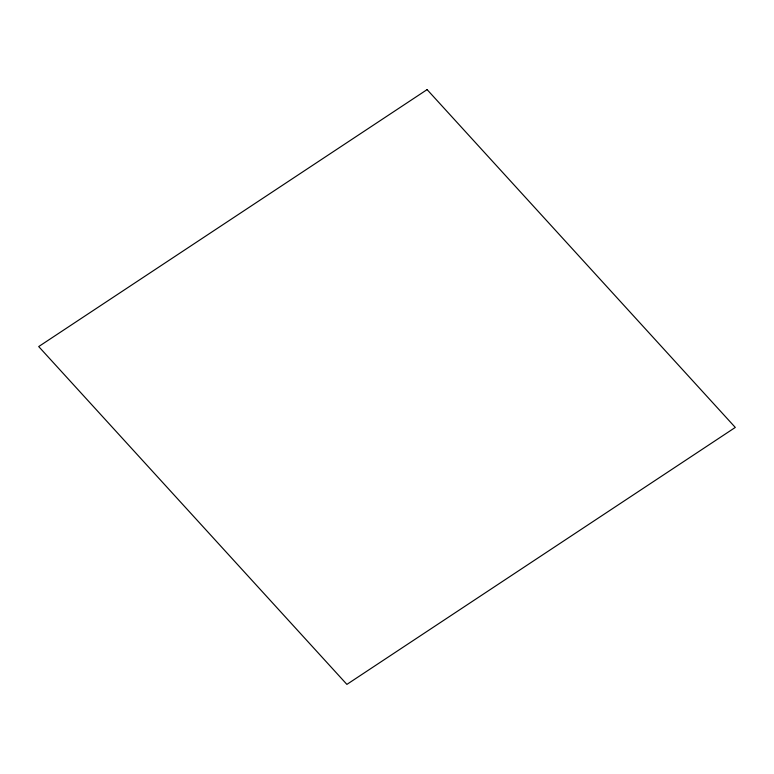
<?xml version="1.0" encoding="UTF-8"?>
<svg xmlns="http://www.w3.org/2000/svg" width="774" height="774" viewBox="0 0 774 774"><rect width="100%" height="100%" fill="white"/><g stroke="black" fill="none" stroke-linecap="round" stroke-linejoin="round"><path stroke-width="1.16" d="M427.103 89.61L38.7 346.568L346.897 684.39L735.3 427.432L427.103 89.61"/></g></svg>
